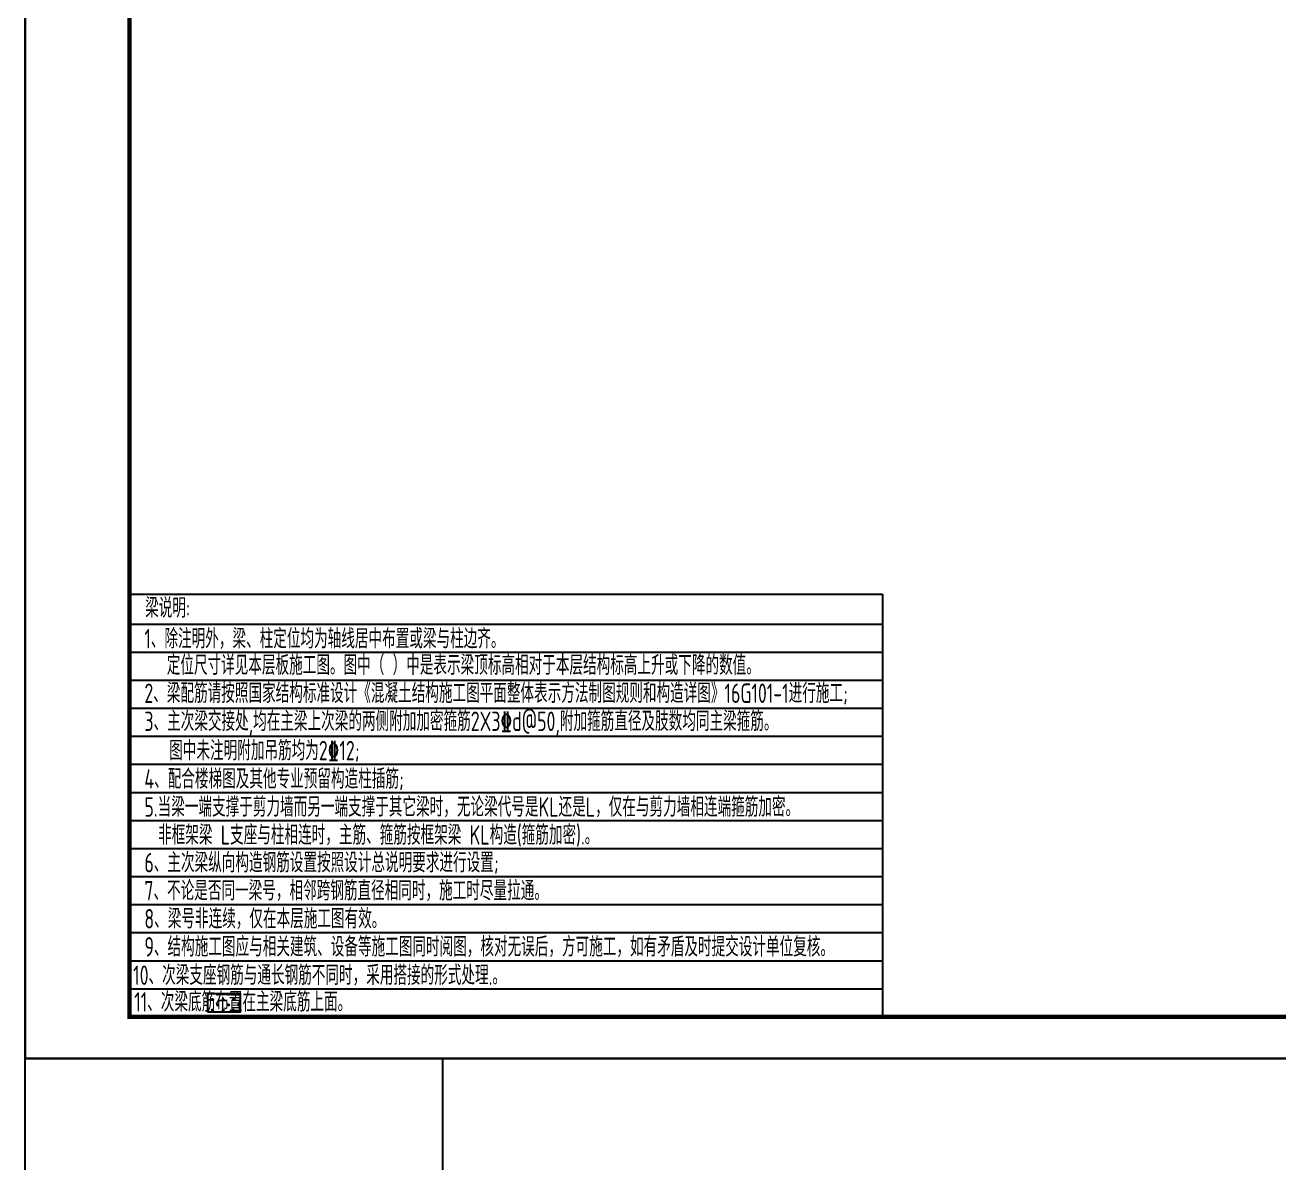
# Model space of a CAD drawing. Extents: x 393367 to 3005760, y 4998 to 826018.
# Drawn here: x 2635031 to 2665069, y 386662 to 413925 of the extents above; entities that cross this region are included whole.
import ezdxf

# ---------------------------------------------------------------- set-up
doc = ezdxf.new("R2010")
doc.units = 0
doc.header["$LTSCALE"] = 1000
doc.layers.get('0').update_dxf_attribs({"linetype": 'CONTINUOUS'})
for name, color, linetype in [('-TK', 7, 'CONTINUOUS'), ('DIM', 3, 'CONTINUOUS'), ('S-文字', 7, 'CONTINUOUS'), ('S-表格线', 54, 'CONTINUOUS'), ('S-降板填充', 75, 'CONTINUOUS')]:
    doc.layers.add(name, color=color, linetype=linetype)
doc.layers.add('yichutu', color=7, linetype='CONTINUOUS', true_color=0xffffff, plot=False)
doc.styles.add('TSSD_Rein', font='Tssdeng.shx', dxfattribs={"width": 0.7, "bigfont": 'hztxt.shx'})

# ---------------------------------------------------------------- blocks, each defined once
blk = doc.blocks.new('A1')
blk.add_lwpolyline([(0, 59400), (0, 0), (84100, 0), (84100, 59400)], close=True)
at = {"const_width": 100}
blk.add_lwpolyline([(2500, 58400), (2500, 1000), (83100, 1000), (83100, 58400)], close=True, dxfattribs=at)
blk = doc.blocks.new('yct-841-594-84100-59400-100-1000')
at = {"layer": 'yichutu', "color": 7, "true_color": 0xffffff}
blk.add_lwpolyline([(0, 0), (0, 59400), (84100, 59400), (84100, 0)], close=True, dxfattribs=at)

msp = doc.modelspace()

# ---------------------------------------------------------------- hatches: boundary and pattern name
at = {"layer": 'S-降板填充'}
h = msp.add_hatch(dxfattribs=at)
h.set_pattern_fill('CROSS', color=8, scale=19.95, style=0)
h.set_pattern_definition([(0, (-1976693.96, 102375.53), (126.6825, 126.6825), [63.34125, -190.02375]), (90, (-1976662.28, 102343.85), (-126.6825, 126.6825), [63.34125, -190.02375])])
h.paths.add_polyline_path([(2639399.19609, 390280.72781), (2640192.25913, 390280.72781), (2640192.25913, 390713.30765), (2639399.19609, 390713.30765)])

# ---------------------------------------------------------------- linework, layer by layer
at = {"layer": 'DIM', "color": 5, "linetype": 'ByBlock'}
msp.add_lwpolyline([(2635031.48405, 389162.12225), (2645031.48405, 389162.12225), (2645031.48405, 379162.12225), (2635031.48405, 379162.12225)], close=True, dxfattribs=at)
at = {"layer": 'S-表格线'}
for p, q in [((2637531.48405, 400285.74975), (2655571.46987, 400285.74975)), ((2637531.48405, 400285.74975), (2637531.48405, 390162.12225)), ((2655571.46987, 400285.74975), (2655571.46987, 390162.12225)), ((2637531.48405, 399574.53225), (2655571.46987, 399574.53225)), ((2637531.48405, 398902.21725), (2655571.46987, 398902.21725)), ((2637531.48405, 398229.90225), (2655571.46987, 398229.90225)), ((2637531.48405, 397557.58725), (2655571.46987, 397557.58725)), ((2637531.48405, 396885.27225), (2655571.46987, 396885.27225)), ((2637531.48405, 396212.95725), (2655571.46987, 396212.95725)), ((2637531.48405, 395540.64225), (2655571.46987, 395540.64225)), ((2637531.48405, 394868.32725), (2655571.46987, 394868.32725)), ((2637531.48405, 394196.01225), (2655571.46987, 394196.01225)), ((2637531.48405, 393523.69725), (2655571.46987, 393523.69725)), ((2637531.48405, 392851.38225), (2655571.46987, 392851.38225)), ((2637531.48405, 392179.06725), (2655571.46987, 392179.06725)), ((2637531.48405, 391506.75225), (2655571.46987, 391506.75225)), ((2637531.48405, 390834.43725), (2655571.46987, 390834.43725)), ((2637531.48405, 390162.12225), (2655571.46987, 390162.12225))]:
    msp.add_line(p, q, dxfattribs=at)
at = {"layer": 'S-降板填充'}
msp.add_lwpolyline([(2639399.19609, 390280.72781), (2640192.25913, 390280.72781), (2640192.25913, 390713.30765), (2639399.19609, 390713.30765)], close=True, dxfattribs=at)

# ---------------------------------------------------------------- block references
at = {"layer": '-TK'}
msp.add_blockref('A1', (2635031.48405, 389162.12225), dxfattribs=at)
at = {"layer": 'yichutu'}
msp.add_blockref('yct-841-594-84100-59400-100-1000', (2635031.48405, 389162.12225), dxfattribs=at)

# ---------------------------------------------------------------- texts
at = {"layer": 'S-文字', "style": 'TSSD_Rein', "width": 0.7}
for s, p in [('梁说明:  ', (2637908.58079, 399727.46297)), ('1、除注明外，梁、柱定位均为轴线居中布置或梁与柱边齐。', (2637889.62657, 398988.76076)), ('定位尺寸详见本层板施工图。图中（ ）中是表示梁顶标高相对于本层结构标高上升或下降的数值。', (2638425.33405, 398355.34826)), ('2、梁配筋请按照国家结构标准设计《混凝土结构施工图平面整体表示方法制图规则和构造详图》16G101-1进行施工;', (2637889.62657, 397683.03326)), ('3、主次梁交接处,均在主梁上次梁的两侧附加加密箍筋2X3\x84d@50,附加箍筋直径及肢数均同主梁箍筋。', (2637889.62657, 397010.71826)), ('图中未注明附加吊筋均为2%%13212;', (2638484.99816, 396309.02393)), ('4、配合楼梯图及其他专业预留构造柱插筋;', (2637889.62657, 395629.51326)), ('5.当梁一端支撑于剪力墙而另一端支撑于其它梁时，无论梁代号是KL还是L，仅在与剪力墙相连端箍筋加密。', (2637889.62657, 394957.19826)), ('非框架梁 L支座与柱相连时，主筋、箍筋按框架梁 KL构造(箍筋加密).。', (2638218.29024, 394287.29409)), ('6、主次梁纵向构造钢筋设置按照设计总说明要求进行设置;', (2637889.62657, 393623.87326)), ('7、不论是否同一梁号，相邻跨钢筋直径相同时，施工时尽量拉通。', (2637889.62657, 392951.55826)), ('8、梁号非连续，仅在本层施工图有效。', (2637889.62657, 392279.24326)), ('9、结构施工图应与相关建筑、设备等施工图同时阅图，核对无误后，方可施工，如有矛盾及时提交设计单位复核。', (2637889.62657, 391606.92826)), ('10、次梁支座钢筋与通长钢筋不同时，采用搭接的形式处理.。', (2637621.42802, 390926.93365)), ('11、次梁底筋布置在主梁底筋上面。', (2637646.2833, 390287.27441))]:
    msp.add_text(s, height=465.5, dxfattribs=at).set_placement(p)

doc.saveas('drawing.dxf')
